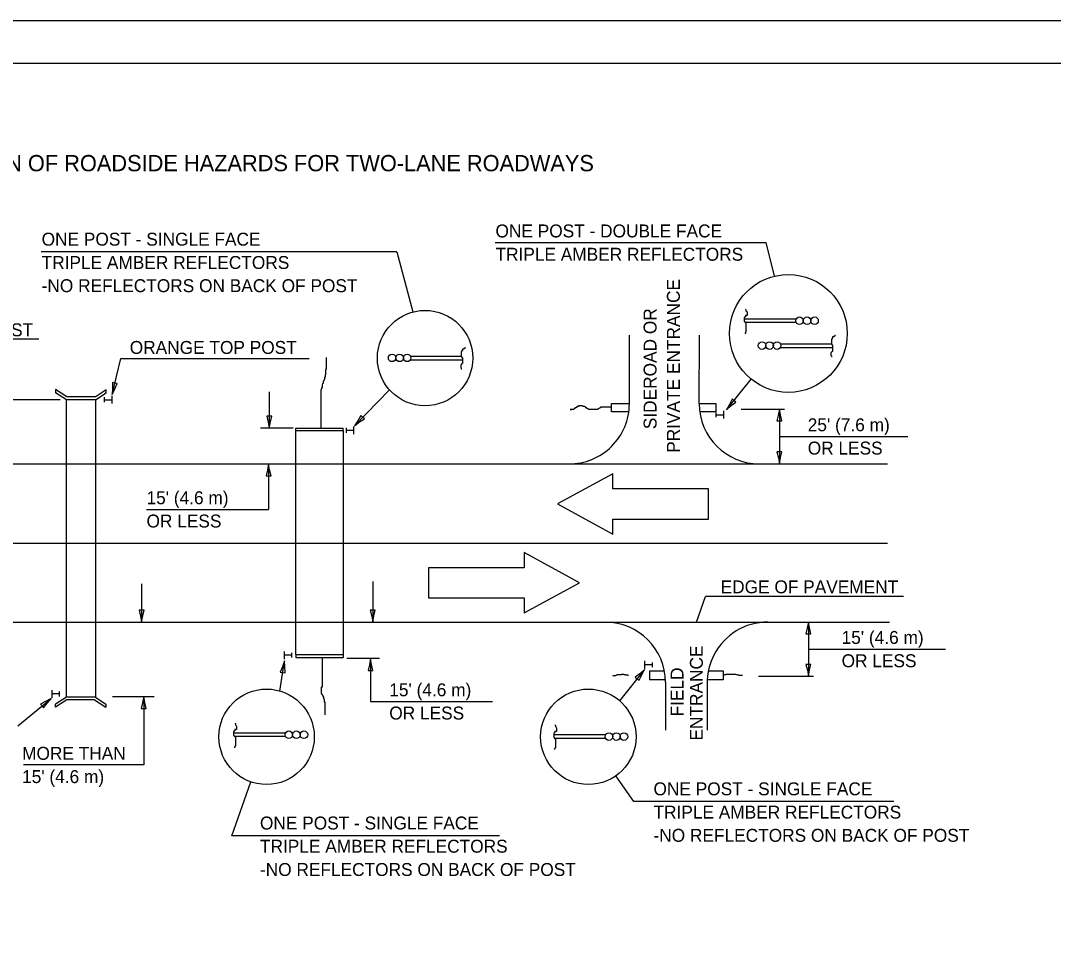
# Model space of a CAD drawing. Extents: x 0 to 2.83, y 0 to 1.83.
# Drawn here: x 0.668 to 1.683, y 0.917 to 1.833 of the extents above; entities that cross this region are included whole.
import ezdxf

# ---------------------------------------------------------------- set-up
doc = ezdxf.new("R2010")
doc.units = 0
for name, color, linetype in [('RD_Pr_Roadway_Dimensions', 7, 'Continuous'), ('RD_Pr_Roadway_Items', 7, 'Continuous'), ('RD_Pr_Roadway_Notes', 7, 'Continuous'), ('SH_General_Details', 7, 'Continuous'), ('SH_Printer_Plotting_Border', 7, 'Continuous')]:
    doc.layers.add(name, color=color, linetype=linetype)

msp = doc.modelspace()

# ---------------------------------------------------------------- linework, layer by layer
at = {"layer": 'RD_Pr_Roadway_Dimensions'}
for p, q in [((0.9123, 1.4686), (0.9123, 1.4328)), ((0.7069, 1.4608), (0.6504, 1.4608)), ((1.3763, 1.4516), (1.4187, 1.4516)), ((1.4138, 1.4516), (1.4138, 1.3977)), ((0.936, 1.4328), (0.9037, 1.4328)), ((0.9116, 1.3977), (0.9116, 1.353)), ((0.7917, 1.353), (0.9116, 1.353)), ((0.7869, 1.2797), (0.7869, 1.2422)), ((1.014, 1.2822), (1.014, 1.2422)), ((1.4423, 1.2424), (1.4423, 1.1891)), ((1.4423, 1.2157), (1.577, 1.2157)), ((1.0208, 1.2063), (0.9885, 1.2063)), ((1.0119, 1.2064), (1.0119, 1.1643)), ((1.3932, 1.1891), (1.4473, 1.1891)), ((0.7581, 1.1691), (0.7993, 1.1691)), ((1.0119, 1.1643), (1.1319, 1.1643))]:
    msp.add_line(p, q, dxfattribs=at)
for points in [[(1.4114, 1.44), (1.4138, 1.44), (1.4162, 1.44), (1.4148, 1.4458), (1.4138, 1.4516), (1.4127, 1.4454)], [(0.9148, 1.4445), (0.9123, 1.4445), (0.9099, 1.4445), (0.9113, 1.4387), (0.9123, 1.4328), (0.9135, 1.439)], [(1.4162, 1.4094), (1.4138, 1.4094), (1.4114, 1.4094), (1.4128, 1.4036), (1.4138, 1.3977), (1.4149, 1.4039)], [(0.9092, 1.3861), (0.9116, 1.3861), (0.9141, 1.3861), (0.9126, 1.3919), (0.9116, 1.3977), (0.9105, 1.3915)], [(0.7893, 1.2538), (0.7869, 1.2538), (0.7844, 1.2538), (0.7859, 1.248), (0.7869, 1.2422), (0.788, 1.2484)], [(1.0165, 1.2539), (1.014, 1.2539), (1.0116, 1.2539), (1.013, 1.248), (1.014, 1.2422), (1.0151, 1.2484)], [(1.4399, 1.2307), (1.4423, 1.2307), (1.4447, 1.2307), (1.4433, 1.2365), (1.4423, 1.2424), (1.4412, 1.2361)], [(1.0095, 1.1948), (1.0119, 1.1948), (1.0143, 1.1948), (1.0129, 1.2006), (1.0119, 1.2064), (1.0108, 1.2002)], [(1.4447, 1.2007), (1.4423, 1.2007), (1.4399, 1.2007), (1.4413, 1.1949), (1.4423, 1.1891), (1.4434, 1.1953)], [(0.7865, 1.1574), (0.789, 1.1574), (0.7914, 1.1574), (0.79, 1.1633), (0.789, 1.1691), (0.7878, 1.1629)]]:
    msp.add_lwpolyline(points, close=True, dxfattribs=at)
for points in [[(1.4138, 1.4247), (1.5401, 1.4247)], [(0.789, 1.1691), (0.789, 1.1018)], [(0.789, 1.1018), (0.6708, 1.1018)]]:
    msp.add_lwpolyline(points, dxfattribs=at)
at = {"layer": 'RD_Pr_Roadway_Items'}
for p, q in [((1.4302, 1.5401), (1.3792, 1.5401)), ((1.4302, 1.5366), (1.3803, 1.5366)), ((1.4148, 1.5157), (1.4649, 1.5157)), ((1.0511, 1.5035), (1.1011, 1.5035)), ((1.4148, 1.5121), (1.4661, 1.5121)), ((1.0511, 1.4999), (1.1023, 1.4999)), ((0.7024, 1.4708), (0.7024, 1.4677)), ((0.7134, 1.4636), (0.7024, 1.4708)), ((0.7131, 1.4607), (0.7024, 1.4677)), ((0.7412, 1.4636), (0.7134, 1.4636)), ((0.7412, 1.4636), (0.752, 1.4708)), ((0.7414, 1.4607), (0.7521, 1.4677)), ((0.7502, 1.4632), (0.7502, 1.4584)), ((0.7521, 1.4677), (0.752, 1.4708)), ((0.7577, 1.4645), (0.7577, 1.457)), ((0.7414, 1.4607), (0.7131, 1.4607)), ((0.7502, 1.4608), (0.7577, 1.4608)), ((1.3514, 1.4483), (1.3514, 1.4436)), ((1.3514, 1.446), (1.3588, 1.446)), ((1.3588, 1.4497), (1.3588, 1.4422)), ((0.9385, 1.4329), (0.9849, 1.4329)), ((0.9385, 1.4305), (0.9385, 1.4329)), ((0.9849, 1.4305), (0.9849, 1.4329)), ((0.9878, 1.4331), (0.9878, 1.4283)), ((0.9952, 1.4344), (0.9952, 1.4269)), ((0.9385, 1.4305), (0.9849, 1.4305)), ((0.9878, 1.4307), (0.9952, 1.4307)), ((0.2651, 1.3977), (1.5199, 1.3977)), ((0.2651, 1.3198), (1.5199, 1.3198)), ((0.2672, 1.2422), (1.5221, 1.2422)), ((0.9272, 1.2059), (0.9272, 1.2134)), ((0.9346, 1.2096), (0.9272, 1.2096)), ((0.9346, 1.2073), (0.9346, 1.212)), ((0.9385, 1.2103), (0.9849, 1.2104)), ((0.9385, 1.2103), (0.9385, 1.2074)), ((0.9849, 1.2104), (0.9849, 1.2075)), ((0.9385, 1.2074), (0.9849, 1.2075)), ((1.2816, 1.1964), (1.2816, 1.204)), ((1.2891, 1.2002), (1.2816, 1.2002)), ((1.2891, 1.1978), (1.2891, 1.2026)), ((1.2861, 1.1943), (1.2861, 1.1855)), ((0.6988, 1.1678), (0.6988, 1.1754)), ((0.7062, 1.1716), (0.6988, 1.1716)), ((0.7131, 1.1686), (0.7024, 1.1616)), ((0.7062, 1.1692), (0.7062, 1.174)), ((0.7414, 1.1686), (0.7131, 1.1686)), ((0.7414, 1.1686), (0.7516, 1.1616)), ((0.7134, 1.1657), (0.7024, 1.1585)), ((0.7024, 1.1585), (0.7024, 1.1616)), ((0.7407, 1.1657), (0.7134, 1.1657)), ((0.7407, 1.1657), (0.7516, 1.1585)), ((0.7516, 1.1616), (0.7516, 1.1585)), ((0.9283, 1.1332), (0.8773, 1.1332)), ((0.9283, 1.1297), (0.8784, 1.1297)), ((1.2429, 1.1314), (1.1919, 1.1314)), ((1.2429, 1.1279), (1.193, 1.1279))]:
    msp.add_line(p, q, dxfattribs=at)
for points in [[(1.3803, 1.5499), (1.3809, 1.5493), (1.3809, 1.5488), (1.3809, 1.5482), (1.3815, 1.5476), (1.3821, 1.547), (1.3821, 1.5464), (1.3821, 1.5458), (1.3821, 1.5452), (1.3821, 1.5447), (1.3821, 1.5441), (1.3821, 1.5435), (1.3815, 1.5435), (1.3809, 1.5435), (1.3803, 1.5435), (1.3803, 1.5429), (1.3803, 1.5423), (1.3797, 1.5423), (1.3797, 1.5417), (1.3792, 1.5417), (1.3792, 1.5411), (1.3792, 1.5405), (1.3792, 1.54), (1.3792, 1.5394), (1.3792, 1.5388), (1.3792, 1.5382), (1.3792, 1.5376), (1.3797, 1.5376), (1.3797, 1.537), (1.3803, 1.537), (1.3803, 1.5364), (1.3809, 1.5364), (1.3809, 1.5359), (1.3809, 1.5353), (1.3809, 1.5347), (1.3809, 1.5341), (1.3809, 1.5335), (1.3809, 1.5329), (1.3809, 1.5323), (1.3809, 1.5318), (1.3809, 1.5312), (1.3809, 1.5306), (1.3809, 1.53), (1.3809, 1.5294), (1.3809, 1.5288), (1.3809, 1.5282), (1.3809, 1.5276), (1.3803, 1.5271), (1.3803, 1.5265), (1.3803, 1.5259), (1.3797, 1.5259)], [(1.469, 1.5239), (1.4684, 1.5239), (1.4684, 1.5233), (1.4672, 1.5233), (1.4672, 1.5227), (1.4666, 1.5227), (1.4661, 1.5227), (1.4661, 1.5221), (1.4661, 1.5215), (1.4655, 1.5215), (1.4655, 1.5209), (1.4655, 1.5204), (1.4649, 1.5204), (1.4649, 1.5198), (1.4649, 1.5192), (1.4649, 1.5186), (1.4649, 1.518), (1.4649, 1.5174), (1.4649, 1.5168), (1.4649, 1.5162), (1.4649, 1.5157), (1.4649, 1.5151), (1.4655, 1.5151), (1.4655, 1.5145), (1.4661, 1.5145), (1.4661, 1.5139), (1.4661, 1.5133), (1.4661, 1.5127), (1.4661, 1.5121), (1.4661, 1.5116), (1.4661, 1.5104), (1.4661, 1.5098), (1.4661, 1.5092), (1.4661, 1.5086), (1.4655, 1.5086), (1.4655, 1.508), (1.4649, 1.508), (1.4649, 1.5075), (1.4643, 1.5069), (1.4643, 1.5063), (1.4643, 1.5057), (1.4643, 1.5051), (1.4643, 1.5045), (1.4649, 1.5039), (1.4649, 1.5033), (1.4655, 1.5033)], [(1.1052, 1.5117), (1.1046, 1.5117), (1.1046, 1.5111), (1.1035, 1.5111), (1.1035, 1.5105), (1.1029, 1.5105), (1.1023, 1.5105), (1.1023, 1.5099), (1.1023, 1.5093), (1.1017, 1.5093), (1.1017, 1.5087), (1.1017, 1.5081), (1.1011, 1.5081), (1.1011, 1.5076), (1.1011, 1.507), (1.1011, 1.5064), (1.1011, 1.5058), (1.1011, 1.5052), (1.1011, 1.5046), (1.1011, 1.504), (1.1011, 1.5035), (1.1011, 1.5029), (1.1017, 1.5029), (1.1017, 1.5023), (1.1023, 1.5023), (1.1023, 1.5017), (1.1023, 1.5011), (1.1023, 1.5005), (1.1023, 1.4999), (1.1023, 1.4993), (1.1023, 1.4982), (1.1023, 1.4976), (1.1023, 1.497), (1.1023, 1.4964), (1.1017, 1.4964), (1.1017, 1.4958), (1.1011, 1.4958), (1.1011, 1.4952), (1.1005, 1.4947), (1.1005, 1.4941), (1.1005, 1.4935), (1.1005, 1.4929), (1.1005, 1.4923), (1.1011, 1.4917), (1.1011, 1.4911), (1.1017, 1.4911)], [(0.9634, 1.4329), (0.9634, 1.4702), (0.964, 1.472), (0.9646, 1.4731), (0.9646, 1.4743), (0.9646, 1.4755), (0.9651, 1.4767), (0.9657, 1.4772), (0.9657, 1.479), (0.9663, 1.4796), (0.9669, 1.4813), (0.9669, 1.4825), (0.9675, 1.4837), (0.9675, 1.4849), (0.9681, 1.486), (0.9681, 1.4866), (0.9681, 1.4878), (0.9681, 1.489), (0.9681, 1.4901), (0.9687, 1.4913), (0.9687, 1.4925), (0.9687, 1.4937), (0.9687, 1.4942), (0.9687, 1.4948), (0.9687, 1.496), (0.9687, 1.4972), (0.9687, 1.4984), (0.9687, 1.4995), (0.9687, 1.5013), (0.9687, 1.5022)], [(0.7414, 1.4606), (0.7414, 1.1686), (0.7131, 1.1686), (0.7131, 1.4607)], [(1.2487, 1.4531), (1.248, 1.4535), (1.2462, 1.4535), (1.2445, 1.4535), (1.2433, 1.4535), (1.2421, 1.4535), (1.2415, 1.4535), (1.2409, 1.4535), (1.2404, 1.4535), (1.2398, 1.4535), (1.2392, 1.4535), (1.2386, 1.4535), (1.238, 1.4535), (1.238, 1.4529), (1.2374, 1.4529), (1.2368, 1.4523), (1.2363, 1.4523), (1.2363, 1.4517), (1.2357, 1.4517), (1.2351, 1.4511), (1.2345, 1.4511), (1.2339, 1.4511), (1.2333, 1.4511), (1.2327, 1.4511), (1.2321, 1.4511), (1.2316, 1.4511), (1.231, 1.4511), (1.2304, 1.4511), (1.2292, 1.4511), (1.2286, 1.4511), (1.228, 1.4511), (1.2275, 1.4511), (1.2269, 1.4511), (1.2263, 1.4511), (1.2257, 1.4517), (1.2251, 1.4517), (1.2251, 1.4523), (1.2245, 1.4523), (1.2245, 1.4529), (1.2239, 1.4529), (1.2234, 1.4529), (1.2234, 1.4535), (1.2222, 1.4541), (1.221, 1.4541), (1.2198, 1.4547), (1.2193, 1.4547), (1.2187, 1.4547), (1.2181, 1.4547), (1.2175, 1.4547), (1.2169, 1.4547), (1.2163, 1.4547), (1.2163, 1.4541), (1.2151, 1.4541), (1.2151, 1.4535), (1.2146, 1.4535), (1.214, 1.4535), (1.214, 1.4529), (1.2128, 1.4529), (1.2128, 1.4523), (1.2122, 1.4523), (1.2122, 1.4517), (1.2116, 1.4517), (1.2116, 1.4511), (1.211, 1.4511), (1.2105, 1.4511), (1.2099, 1.4511), (1.2093, 1.4511), (1.2087, 1.4511), (1.2081, 1.4511), (1.2081, 1.4511), (1.2087, 1.4511), (1.2093, 1.4511), (1.2099, 1.4511)], [(1.2658, 1.449), (1.2487, 1.449), (1.2487, 1.4572), (1.2663, 1.4572)], [(1.335, 1.4572), (1.3512, 1.4572), (1.3512, 1.449), (1.3356, 1.449)], [(0.9385, 1.2103), (0.9385, 1.4305)], [(0.9849, 1.4305), (0.9849, 1.2103)], [(0.9642, 1.2074), (0.9642, 1.1868), (0.9642, 1.1861), (0.9642, 1.1854), (0.9642, 1.1847), (0.9642, 1.184), (0.9642, 1.1833), (0.9642, 1.1826), (0.9642, 1.1819), (0.9642, 1.1812), (0.9642, 1.1805), (0.9642, 1.1798), (0.9642, 1.1791), (0.9642, 1.1784), (0.9635, 1.1784), (0.9635, 1.1777), (0.9635, 1.177), (0.9635, 1.1763), (0.9635, 1.1756), (0.9635, 1.1749), (0.9635, 1.1742), (0.9635, 1.1735), (0.9635, 1.1728), (0.9635, 1.1721), (0.9642, 1.1714), (0.9642, 1.1707), (0.9649, 1.17), (0.9649, 1.1693), (0.9656, 1.1686), (0.9656, 1.1679), (0.9656, 1.1672), (0.9663, 1.1665), (0.9663, 1.1658), (0.9663, 1.1651), (0.9663, 1.1644), (0.9663, 1.1637), (0.967, 1.1637), (0.967, 1.163), (0.967, 1.1623), (0.967, 1.1616), (0.967, 1.1609), (0.967, 1.1602), (0.967, 1.1595), (0.967, 1.1588), (0.967, 1.1581), (0.967, 1.1574), (0.967, 1.1567), (0.967, 1.156), (0.967, 1.1553), (0.967, 1.1546), (0.967, 1.1539), (0.967, 1.1532), (0.967, 1.1525), (0.967, 1.1518), (0.967, 1.1511), (0.967, 1.1511)], [(1.2654, 1.1898), (1.2651, 1.1898), (1.2648, 1.1898), (1.2646, 1.1901), (1.2643, 1.1901), (1.264, 1.1901), (1.2637, 1.1901), (1.2634, 1.1901), (1.2631, 1.1901), (1.2628, 1.1901), (1.2625, 1.1904), (1.2622, 1.1904), (1.2619, 1.1904), (1.2616, 1.1904), (1.2613, 1.1904), (1.261, 1.1907), (1.2607, 1.1907), (1.2605, 1.1907), (1.2602, 1.1907), (1.2599, 1.1907), (1.2596, 1.1907), (1.2593, 1.1907), (1.2587, 1.1907), (1.2584, 1.1907), (1.2581, 1.1904), (1.2578, 1.1904), (1.2575, 1.1904), (1.2572, 1.1904), (1.2569, 1.1904), (1.2566, 1.1904), (1.2563, 1.1904), (1.256, 1.1904), (1.2558, 1.1904), (1.2555, 1.1904), (1.2552, 1.1904), (1.2549, 1.1904), (1.2546, 1.1904), (1.2543, 1.1904), (1.254, 1.1901), (1.2537, 1.1901), (1.2534, 1.1901), (1.2534, 1.1898), (1.2531, 1.1898), (1.2528, 1.1895), (1.2525, 1.1895), (1.2522, 1.1895), (1.2519, 1.1895), (1.2517, 1.1895), (1.2514, 1.1895), (1.2511, 1.1895), (1.2508, 1.1895), (1.2505, 1.1895), (1.2502, 1.1895), (1.2499, 1.1895), (1.2499, 1.1895), (1.2499, 1.1892)], [(1.2861, 1.1943), (1.3008, 1.1943)], [(1.344, 1.1943), (1.3584, 1.1943), (1.3584, 1.1855), (1.3429, 1.1855)], [(1.3584, 1.1901), (1.3587, 1.1901), (1.3593, 1.1901), (1.3599, 1.1904), (1.3602, 1.1907), (1.3608, 1.1907), (1.361, 1.1907), (1.3613, 1.191), (1.3619, 1.191), (1.3625, 1.191), (1.3628, 1.191), (1.3631, 1.191), (1.3637, 1.191), (1.364, 1.191), (1.3643, 1.191), (1.3646, 1.191), (1.3649, 1.191), (1.3655, 1.191), (1.366, 1.191), (1.3663, 1.191), (1.3666, 1.191), (1.3669, 1.191), (1.3672, 1.191), (1.3675, 1.191), (1.3678, 1.191), (1.3681, 1.191), (1.3684, 1.191), (1.3687, 1.191), (1.369, 1.191), (1.3693, 1.191), (1.3695, 1.191), (1.3698, 1.191), (1.3701, 1.191), (1.3704, 1.191), (1.3707, 1.191), (1.3716, 1.1907), (1.3719, 1.1907), (1.3728, 1.1904), (1.3731, 1.1904), (1.3734, 1.1904), (1.3737, 1.1904), (1.374, 1.1904), (1.374, 1.1901), (1.3742, 1.1901), (1.3745, 1.1901), (1.3748, 1.1901), (1.3751, 1.1901), (1.3754, 1.1901), (1.3757, 1.1901), (1.376, 1.1901), (1.3763, 1.1901), (1.3766, 1.1901), (1.3769, 1.1901), (1.3772, 1.1901), (1.3775, 1.1901), (1.3775, 1.1901)], [(1.3018, 1.1855), (1.2861, 1.1855)], [(0.8784, 1.143), (0.879, 1.1425), (0.879, 1.1419), (0.879, 1.1413), (0.8796, 1.1407), (0.8802, 1.1401), (0.8802, 1.1395), (0.8802, 1.1389), (0.8802, 1.1383), (0.8802, 1.1378), (0.8802, 1.1372), (0.8802, 1.1366), (0.8796, 1.1366), (0.879, 1.1366), (0.8784, 1.1366), (0.8784, 1.136), (0.8784, 1.1354), (0.8779, 1.1354), (0.8779, 1.1348), (0.8773, 1.1348), (0.8773, 1.1342), (0.8773, 1.1336), (0.8773, 1.1331), (0.8773, 1.1325), (0.8773, 1.1319), (0.8773, 1.1313), (0.8773, 1.1307), (0.8779, 1.1307), (0.8779, 1.1301), (0.8784, 1.1301), (0.8784, 1.1296), (0.879, 1.1296), (0.879, 1.129), (0.879, 1.1284), (0.879, 1.1278), (0.879, 1.1272), (0.879, 1.1266), (0.879, 1.126), (0.879, 1.1254), (0.879, 1.1249), (0.879, 1.1243), (0.879, 1.1237), (0.879, 1.1231), (0.879, 1.1225), (0.879, 1.1219), (0.879, 1.1213), (0.879, 1.1207), (0.8784, 1.1202), (0.8784, 1.1196), (0.8784, 1.119), (0.8779, 1.119)], [(1.193, 1.1412), (1.1936, 1.1407), (1.1936, 1.1401), (1.1936, 1.1395), (1.1942, 1.1389), (1.1948, 1.1383), (1.1948, 1.1377), (1.1948, 1.1371), (1.1948, 1.1365), (1.1948, 1.136), (1.1948, 1.1354), (1.1948, 1.1348), (1.1942, 1.1348), (1.1936, 1.1348), (1.193, 1.1348), (1.193, 1.1342), (1.193, 1.1336), (1.1925, 1.1336), (1.1925, 1.133), (1.1919, 1.133), (1.1919, 1.1324), (1.1919, 1.1319), (1.1919, 1.1313), (1.1919, 1.1307), (1.1919, 1.1301), (1.1919, 1.1295), (1.1919, 1.1289), (1.1925, 1.1289), (1.1925, 1.1283), (1.193, 1.1283), (1.193, 1.1278), (1.1936, 1.1278), (1.1936, 1.1272), (1.1936, 1.1266), (1.1936, 1.126), (1.1936, 1.1254), (1.1936, 1.1248), (1.1936, 1.1242), (1.1936, 1.1236), (1.1936, 1.1231), (1.1936, 1.1225), (1.1936, 1.1219), (1.1936, 1.1213), (1.1936, 1.1207), (1.1936, 1.1201), (1.1936, 1.1195), (1.1936, 1.119), (1.193, 1.1184), (1.193, 1.1178), (1.193, 1.1172), (1.1925, 1.1172)]]:
    msp.add_lwpolyline(points, dxfattribs=at)
for points in [[(1.3441, 1.3435), (1.3441, 1.3732), (1.2501, 1.3732), (1.2501, 1.3881), (1.1957, 1.3584), (1.2501, 1.3287), (1.2501, 1.3435)], [(1.0688, 1.2957), (1.0688, 1.266), (1.1628, 1.266), (1.1628, 1.2512), (1.2172, 1.2808), (1.1628, 1.3105), (1.1628, 1.2957)]]:
    msp.add_lwpolyline(points, close=True, dxfattribs=at)
for centre in [(1.4335, 1.5384), (1.4409, 1.5384), (1.4483, 1.5384), (1.3967, 1.514), (1.4041, 1.514), (1.4115, 1.514), (1.0331, 1.5019), (1.0405, 1.5019), (1.0479, 1.5019), (0.9316, 1.1315), (0.939, 1.1315), (0.9464, 1.1315), (1.2462, 1.1297), (1.2536, 1.1297), (1.261, 1.1297)]:
    msp.add_circle(centre, 0.00371, dxfattribs=at)
at = {"layer": 'RD_Pr_Roadway_Notes'}
for p, q in [((1.1344, 1.6152), (1.4006, 1.6152)), ((1.4088, 1.5821), (1.4006, 1.6152)), ((0.7579, 1.4658), (0.7663, 1.5013)), ((0.7663, 1.5013), (0.9515, 1.5013)), ((1.3617, 1.4508), (1.3861, 1.4809)), ((0.996, 1.4352), (1.0305, 1.4705)), ((1.3323, 1.2422), (1.3411, 1.2674)), ((0.9227, 1.1745), (0.9274, 1.2043)), ((1.2813, 1.1956), (1.2567, 1.1649))]:
    msp.add_line(p, q, dxfattribs=at)
for points in [[(1.0378, 1.6061), (0.6883, 1.6061)], [(1.0378, 1.6061), (1.0535, 1.547)], [(0.686, 1.5204), (0.5032, 1.5204), (0.4736, 1.4616)], [(1.5358, 1.2674), (1.3411, 1.2674)], [(0.6652, 1.1404), (0.6981, 1.1672)], [(1.2707, 1.0659), (1.2529, 1.0911)], [(0.8756, 1.0323), (0.8941, 1.0852)], [(1.5264, 1.0659), (1.2707, 1.0659)], [(1.1385, 1.0323), (0.8756, 1.0323)]]:
    msp.add_lwpolyline(points, dxfattribs=at)
for points in [[(0.7629, 1.4766), (0.7606, 1.4772), (0.7582, 1.4777), (0.7582, 1.4717), (0.7579, 1.4658), (0.7604, 1.4716)], [(1.371, 1.4584), (1.3691, 1.4599), (1.3672, 1.4614), (1.3646, 1.456), (1.3617, 1.4508), (1.3665, 1.455)], [(1.0059, 1.4419), (1.0041, 1.4436), (1.0024, 1.4453), (0.9993, 1.4401), (0.996, 1.4352), (1.0011, 1.4389)], [(0.9232, 1.1931), (0.9256, 1.1927), (0.928, 1.1924), (0.9275, 1.1984), (0.9274, 1.2043), (0.9253, 1.1983)], [(1.2721, 1.1881), (1.274, 1.1865), (1.2759, 1.185), (1.2784, 1.1905), (1.2813, 1.1956), (1.2765, 1.1915)], [(0.6875, 1.1617), (0.689, 1.1598), (0.6906, 1.1579), (0.6942, 1.1627), (0.6981, 1.1672), (0.6925, 1.1641)]]:
    msp.add_lwpolyline(points, close=True, dxfattribs=at)
for centre, radius in [((1.4226, 1.5259), 0.0579), ((1.0655, 1.5017), 0.0469), ((0.9097, 1.1295), 0.0469), ((1.226, 1.1295), 0.0469)]:
    msp.add_circle(centre, radius, dxfattribs=at)
at = {"layer": 'SH_General_Details'}
for p, q in [((2.8333, 1.8333), (0, 1.8333)), ((1.335, 1.4568), (1.3351, 1.5243)), ((1.3019, 1.1832), (1.3019, 1.136)), ((1.3428, 1.1832), (1.3429, 1.136))]:
    msp.add_line(p, q, dxfattribs=at)
msp.add_lwpolyline([(0.1667, 1.7917), (2.7917, 1.7917), (2.7917, 0.0417), (0.1667, 0.0417)], close=True, dxfattribs=at)
msp.add_lwpolyline([(1.2663, 1.4568), (1.2664, 1.5243)], dxfattribs=at)
for centre, radius, start, end in [((1.207, 1.457), 0.0593, 269.8342, 359.8387), ((1.3941, 1.4568), 0.0591, 180.0079, 270.0065), ((1.2425, 1.1828), 0.0594, 0.3172, 89.7704), ((1.4022, 1.1829), 0.0593, 89.83, 153.0357), ((1.4022, 1.1828), 0.0594, 153.004, 177.4264), ((1.4022, 1.1828), 0.0594, 177.4264, 179.6747)]:
    msp.add_arc(centre, radius, start, end, dxfattribs=at)
at = {"layer": 'SH_Printer_Plotting_Border'}
msp.add_lwpolyline([(0, 0), (2.8333, 0), (2.8333, 1.8333), (0, 1.8333)], close=True, dxfattribs=at)

# ---------------------------------------------------------------- texts
at = {"layer": 'RD_Pr_Roadway_Dimensions'}
for s, p in [("25' (7.6 m)", (1.4416, 1.4298)), ('OR LESS', (1.4416, 1.4069)), ("15' (4.6 m)", (0.7917, 1.3581)), ('OR LESS', (0.7917, 1.3352)), ("15' (4.6 m)", (1.4749, 1.2208)), ('OR LESS', (1.4749, 1.1979)), ("15' (4.6 m)", (1.0303, 1.1693)), ('OR LESS', (1.0303, 1.1465)), ('MORE THAN', (0.6694, 1.1069)), ("15' (4.6 m)", (0.6694, 1.084))]:
    msp.add_text(s, height=0.0127, dxfattribs=at).set_placement(p)
at = {"layer": 'RD_Pr_Roadway_Notes'}
for s, height, p in [('IDENTIFICATION OF ROADSIDE HAZARDS FOR TWO-LANE ROADWAYS', 0.016, (0.4992, 1.6853)), ('ONE POST - SINGLE FACE', 0.0127, (0.6886, 1.6122)), ('ONE POST - DOUBLE FACE', 0.0127, (1.1347, 1.6203)), ('TRIPLE AMBER REFLECTORS', 0.0127, (1.1347, 1.5974)), ('TRIPLE AMBER REFLECTORS', 0.0127, (0.6886, 1.5893)), ('-NO REFLECTORS ON BACK OF POST', 0.0127, (0.6886, 1.5665)), ('ORANGE TOP POST', 0.0127, (0.5161, 1.5231)), ('ORANGE TOP POST', 0.0127, (0.7752, 1.5058)), ('EDGE OF PAVEMENT', 0.0127, (1.356, 1.2705)), ('ONE POST - SINGLE FACE', 0.0127, (1.29, 1.072)), ('TRIPLE AMBER REFLECTORS', 0.0127, (1.29, 1.0491)), ('ONE POST - SINGLE FACE', 0.0127, (0.9032, 1.0384)), ('-NO REFLECTORS ON BACK OF POST', 0.0127, (1.29, 1.0263)), ('TRIPLE AMBER REFLECTORS', 0.0127, (0.9032, 1.0156)), ('-NO REFLECTORS ON BACK OF POST', 0.0127, (0.9032, 0.9927))]:
    msp.add_text(s, height=height, dxfattribs=at).set_placement(p)
for s, p in [(' PRIVATE ENTRANCE', (1.3159, 1.4039)), ('SIDEROAD OR', (1.293, 1.4318)), ('ENTRANCE', (1.3385, 1.1258)), ('FIELD ', (1.3195, 1.1495))]:
    msp.add_text(s, height=0.0127, rotation=90, dxfattribs=at).set_placement(p)

doc.saveas('drawing.dxf')
